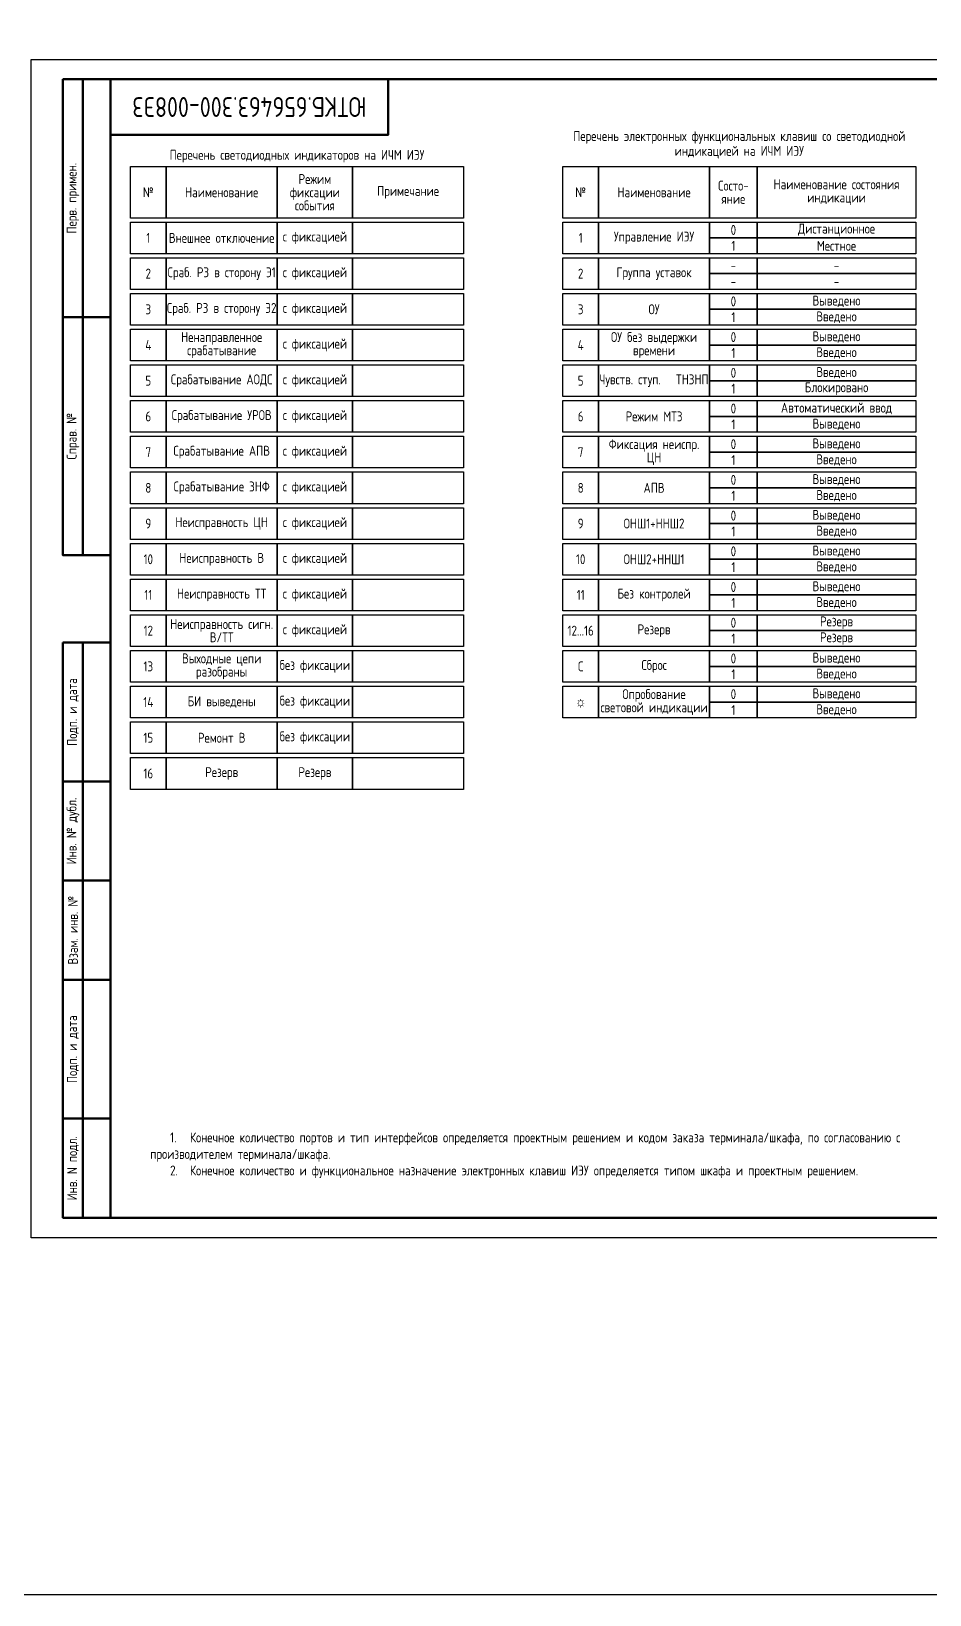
# Model space of a CAD drawing. Header units: millimetres. Extents: x -774 to 2891, y -90 to 618.
# Drawn here: x 0 to 226.5, y -90 to 304.1 of the extents above; entities that cross this region are included whole.
import ezdxf

# ---------------------------------------------------------------- set-up
doc = ezdxf.new("R2010")
doc.units = ezdxf.units.MM
doc.styles.add('Gost_type_A', font='GOST_A.TTF')

# ---------------------------------------------------------------- blocks, each defined once
blk = doc.blocks.new('Штамп угловой верхний')
at = {"lineweight": 50}
blk.add_lwpolyline([(0, 0), (70, 0), (70, -14), (0, -14)], close=True, dxfattribs=at)
blk = doc.blocks.new('Формат_А3')
blk.add_lwpolyline([(-420, 297), (0, 297), (0, 0), (-420, 0)], close=True)
at = {"lineweight": 50}
blk.add_lwpolyline([(-400, 292), (-5, 292), (-5, 5), (-400, 5)], close=True, dxfattribs=at)
blk = doc.blocks.new('Штамп левый верхний')
at = {"lineweight": 50}
for points in [[(-12, 0), (-7, 0), (-7, -60), (-12, -60)], [(-7, 0), (0, 0), (0, -60), (-7, -60)], [(-12, -60), (-7, -60), (-7, -120), (-12, -120)], [(-7, -60), (0, -60), (0, -120), (-7, -120)]]:
    blk.add_lwpolyline(points, close=True, dxfattribs=at)
at = {"char_height": 2.5, "width": 60, "attachment_point": 5, "rotation": 90, "style": 'Gost_type_A'}
for s, insert in [('Перв. примен.', (-9.5, -30)), ('Справ. №', (-9.5, -90))]:
    blk.add_mtext(s, dxfattribs=dict(at, insert=insert))
blk = doc.blocks.new('Штамп левый нижний')
at = {"lineweight": 50}
for points in [[(-12, 145), (-7, 145), (-7, 110), (-12, 110)], [(-7, 145), (0, 145), (0, 110), (-7, 110)], [(-12, 110), (-7, 110), (-7, 85), (-12, 85)], [(-7, 110), (0, 110), (0, 85), (-7, 85)], [(-12, 85), (-7, 85), (-7, 60), (-12, 60)], [(-7, 85), (0, 85), (0, 60), (-7, 60)], [(-12, 60), (-7, 60), (-7, 25), (-12, 25)], [(-7, 60), (0, 60), (0, 25), (-7, 25)], [(-12, 25), (-7, 25), (-7, 0), (-12, 0)], [(-7, 25), (0, 25), (0, 0), (-7, 0)]]:
    blk.add_lwpolyline(points, close=True, dxfattribs=at)
at = {"char_height": 2.5, "attachment_point": 5, "rotation": 90, "style": 'Gost_type_A'}
for s, insert, width in [('Подп. и дата', (-9.5, 127.5), 35), ('Инв. № дубл.', (-9.5, 97.5), 25), ('Взам. инв. №', (-9.5, 72.5), 25), ('Подп. и дата', (-9.5, 42.5), 35), ('Инв. N подл.', (-9.5, 12.5), 25)]:
    blk.add_mtext(s, dxfattribs=dict(at, insert=insert, width=width))

msp = doc.modelspace()

# ---------------------------------------------------------------- linework, layer by layer
for points in [[(-774, 618), (2891, 618), (2891, -90), (-774, -90)], [(25, 270), (34, 270), (34, 257), (25, 257)], [(34, 270), (62, 270), (62, 257), (34, 257)], [(62, 270), (81, 270), (81, 257), (62, 257)], [(81, 270), (109, 270), (109, 257), (81, 257)], [(134, 270), (143, 270), (143, 257), (134, 257)], [(143, 270), (171, 270), (171, 257), (143, 257)], [(171, 270), (183, 270), (183, 257), (171, 257)], [(183, 270), (223, 270), (223, 257), (183, 257)], [(25, 256), (34, 256), (34, 248), (25, 248)], [(34, 256), (62, 256), (62, 248), (34, 248)], [(62, 256), (81, 256), (81, 248), (62, 248)], [(81, 256), (109, 256), (109, 248), (81, 248)], [(134, 256), (143, 256), (143, 248), (134, 248)], [(143, 256), (171, 256), (171, 248), (143, 248)], [(171, 256), (183, 256), (183, 252), (171, 252)], [(183, 256), (223, 256), (223, 252), (183, 252)], [(171, 252), (183, 252), (183, 248), (171, 248)], [(183, 252), (223, 252), (223, 248), (183, 248)], [(25, 247), (34, 247), (34, 239), (25, 239)], [(34, 247), (62, 247), (62, 239), (34, 239)], [(62, 247), (81, 247), (81, 239), (62, 239)], [(81, 247), (109, 247), (109, 239), (81, 239)], [(134, 247), (143, 247), (143, 239), (134, 239)], [(143, 247), (171, 247), (171, 239), (143, 239)], [(171, 247), (183, 247), (183, 243), (171, 243)], [(183, 247), (223, 247), (223, 243), (183, 243)], [(171, 243), (183, 243), (183, 239), (171, 239)], [(183, 243), (223, 243), (223, 239), (183, 239)], [(25, 238), (34, 238), (34, 230), (25, 230)], [(34, 238), (62, 238), (62, 230), (34, 230)], [(62, 238), (81, 238), (81, 230), (62, 230)], [(81, 238), (109, 238), (109, 230), (81, 230)], [(134, 238), (143, 238), (143, 230), (134, 230)], [(143, 238), (171, 238), (171, 230), (143, 230)], [(171, 238), (183, 238), (183, 234), (171, 234)], [(183, 238), (223, 238), (223, 234), (183, 234)], [(171, 234), (183, 234), (183, 230), (171, 230)], [(183, 234), (223, 234), (223, 230), (183, 230)], [(25, 229), (34, 229), (34, 221), (25, 221)], [(34, 229), (62, 229), (62, 221), (34, 221)], [(62, 229), (81, 229), (81, 221), (62, 221)], [(81, 229), (109, 229), (109, 221), (81, 221)], [(134, 229), (143, 229), (143, 221), (134, 221)], [(143, 229), (171, 229), (171, 221), (143, 221)], [(171, 229), (183, 229), (183, 225), (171, 225)], [(183, 229), (223, 229), (223, 225), (183, 225)], [(171, 225), (183, 225), (183, 221), (171, 221)], [(183, 225), (223, 225), (223, 221), (183, 221)], [(25, 220), (34, 220), (34, 212), (25, 212)], [(34, 220), (62, 220), (62, 212), (34, 212)], [(62, 220), (81, 220), (81, 212), (62, 212)], [(81, 220), (109, 220), (109, 212), (81, 212)], [(134, 220), (143, 220), (143, 212), (134, 212)], [(143, 220), (171, 220), (171, 212), (143, 212)], [(171, 220), (183, 220), (183, 216), (171, 216)], [(183, 220), (223, 220), (223, 216), (183, 216)], [(171, 216), (183, 216), (183, 212), (171, 212)], [(183, 216), (223, 216), (223, 212), (183, 212)], [(25, 211), (34, 211), (34, 203), (25, 203)], [(34, 211), (62, 211), (62, 203), (34, 203)], [(62, 211), (81, 211), (81, 203), (62, 203)], [(81, 211), (109, 211), (109, 203), (81, 203)], [(134, 211), (143, 211), (143, 203), (134, 203)], [(143, 211), (171, 211), (171, 203), (143, 203)], [(171, 211), (183, 211), (183, 207), (171, 207)], [(183, 211), (223, 211), (223, 207), (183, 207)], [(171, 207), (183, 207), (183, 203), (171, 203)], [(183, 207), (223, 207), (223, 203), (183, 203)], [(25, 202), (34, 202), (34, 194), (25, 194)], [(34, 202), (62, 202), (62, 194), (34, 194)], [(62, 202), (81, 202), (81, 194), (62, 194)], [(81, 202), (109, 202), (109, 194), (81, 194)], [(134, 202), (143, 202), (143, 194), (134, 194)], [(143, 202), (171, 202), (171, 194), (143, 194)], [(171, 202), (183, 202), (183, 198), (171, 198)], [(183, 202), (223, 202), (223, 198), (183, 198)], [(171, 198), (183, 198), (183, 194), (171, 194)], [(183, 198), (223, 198), (223, 194), (183, 194)], [(25, 193), (34, 193), (34, 185), (25, 185)], [(34, 193), (62, 193), (62, 185), (34, 185)], [(62, 193), (81, 193), (81, 185), (62, 185)], [(81, 193), (109, 193), (109, 185), (81, 185)], [(134, 193), (143, 193), (143, 185), (134, 185)], [(143, 193), (171, 193), (171, 185), (143, 185)], [(171, 193), (183, 193), (183, 189), (171, 189)], [(183, 193), (223, 193), (223, 189), (183, 189)], [(171, 189), (183, 189), (183, 185), (171, 185)], [(183, 189), (223, 189), (223, 185), (183, 185)], [(25, 184), (34, 184), (34, 176), (25, 176)], [(34, 184), (62, 184), (62, 176), (34, 176)], [(62, 184), (81, 184), (81, 176), (62, 176)], [(81, 184), (109, 184), (109, 176), (81, 176)], [(134, 184), (143, 184), (143, 176), (134, 176)], [(143, 184), (171, 184), (171, 176), (143, 176)], [(171, 184), (183, 184), (183, 180), (171, 180)], [(183, 184), (223, 184), (223, 180), (183, 180)], [(171, 180), (183, 180), (183, 176), (171, 176)], [(183, 180), (223, 180), (223, 176), (183, 176)], [(25, 175), (34, 175), (34, 167), (25, 167)], [(34, 175), (62, 175), (62, 167), (34, 167)], [(62, 175), (81, 175), (81, 167), (62, 167)], [(81, 175), (109, 175), (109, 167), (81, 167)], [(134, 175), (143, 175), (143, 167), (134, 167)], [(143, 175), (171, 175), (171, 167), (143, 167)], [(171, 175), (183, 175), (183, 171), (171, 171)], [(183, 175), (223, 175), (223, 171), (183, 171)], [(171, 171), (183, 171), (183, 167), (171, 167)], [(183, 171), (223, 171), (223, 167), (183, 167)], [(25, 166), (34, 166), (34, 158), (25, 158)], [(34, 166), (62, 166), (62, 158), (34, 158)], [(62, 166), (81, 166), (81, 158), (62, 158)], [(81, 166), (109, 166), (109, 158), (81, 158)], [(134, 166), (143, 166), (143, 158), (134, 158)], [(143, 166), (171, 166), (171, 158), (143, 158)], [(171, 166), (183, 166), (183, 162), (171, 162)], [(183, 166), (223, 166), (223, 162), (183, 162)], [(171, 162), (183, 162), (183, 158), (171, 158)], [(183, 162), (223, 162), (223, 158), (183, 158)], [(25, 157), (34, 157), (34, 149), (25, 149)], [(34, 157), (62, 157), (62, 149), (34, 149)], [(62, 157), (81, 157), (81, 149), (62, 149)], [(81, 157), (109, 157), (109, 149), (81, 149)], [(134, 157), (143, 157), (143, 149), (134, 149)], [(143, 157), (171, 157), (171, 149), (143, 149)], [(171, 157), (183, 157), (183, 153), (171, 153)], [(183, 157), (223, 157), (223, 153), (183, 153)], [(171, 153), (183, 153), (183, 149), (171, 149)], [(183, 153), (223, 153), (223, 149), (183, 149)], [(25, 148), (34, 148), (34, 140), (25, 140)], [(34, 148), (62, 148), (62, 140), (34, 140)], [(62, 148), (81, 148), (81, 140), (62, 140)], [(81, 148), (109, 148), (109, 140), (81, 140)], [(134, 148), (143, 148), (143, 140), (134, 140)], [(143, 148), (171, 148), (171, 140), (143, 140)], [(171, 148), (183, 148), (183, 144), (171, 144)], [(183, 148), (223, 148), (223, 144), (183, 144)], [(171, 144), (183, 144), (183, 140), (171, 140)], [(183, 144), (223, 144), (223, 140), (183, 140)], [(25, 139), (34, 139), (34, 131), (25, 131)], [(34, 139), (62, 139), (62, 131), (34, 131)], [(62, 139), (81, 139), (81, 131), (62, 131)], [(81, 139), (109, 139), (109, 131), (81, 131)], [(134, 139), (143, 139), (143, 131), (134, 131)], [(143, 139), (171, 139), (171, 131), (143, 131)], [(171, 139), (183, 139), (183, 135), (171, 135)], [(183, 139), (223, 139), (223, 135), (183, 135)], [(171, 135), (183, 135), (183, 131), (171, 131)], [(183, 135), (223, 135), (223, 131), (183, 131)], [(25, 130), (34, 130), (34, 122), (25, 122)], [(34, 130), (62, 130), (62, 122), (34, 122)], [(62, 130), (81, 130), (81, 122), (62, 122)], [(81, 130), (109, 130), (109, 122), (81, 122)], [(25, 121), (34, 121), (34, 113), (25, 113)], [(34, 121), (62, 121), (62, 113), (34, 113)], [(62, 121), (81, 121), (81, 113), (62, 113)], [(81, 121), (109, 121), (109, 113), (81, 113)]]:
    msp.add_lwpolyline(points, close=True)

# ---------------------------------------------------------------- block references
for name, p in [('Формат_А3', (420, 0)), ('Штамп левый верхний', (20, 292)), ('Штамп угловой верхний', (20, 292)), ('Штамп левый нижний', (20, 5))]:
    msp.add_blockref(name, p)

# ---------------------------------------------------------------- texts
at = {"insert": (55, 285), "char_height": 5, "width": 70, "attachment_point": 5, "rotation": 180, "style": 'Gost_type_A'}
msp.add_mtext('ЮТКБ.656463.300-008Э3', dxfattribs=at)
at = {"char_height": 2.5, "style": 'Gost_type_A'}
for s, insert, width, attachment_point, line_spacing_factor in [('Перечень электронных функциональных клавиш со светодиодной индикацией на ИЧМ ИЭУ', (178.5, 272), 89, 8, 0.9), ('Перечень светодиодных индикаторов на ИЧМ ИЭУ', (67, 271), 84, 8, 0.9), ('Режим\\Pфиксации события', (71.5, 263.5), 19, 5, 0.8), ('№ ', (29.5, 263.5), 9, 5, 0.8), ('Наименование ', (48, 263.5), 28, 5, 0.8), ('Примечание', (95, 263.5), 28, 5, 0.8), ('№ ', (138.5, 263.5), 9, 5, 0.8), ('Наименование ', (157, 263.5), 28, 5, 0.8), ('Состо- яние', (177, 263.5), 12, 5, 0.8), ('Наименование состояния индикации', (203, 263.5), 40, 5, 0.8), ('1', (29.5, 252), 9, 5, 0.8), ('Внешнее отключение ', (48, 252), 28, 5, 0.8), ('с фиксацией', (71.5, 252), 19, 5, 0.8), ('1', (138.5, 252), 9, 5, 0.8), ('Управление ИЭУ', (157, 252), 28, 5, 0.8), ('0', (177, 254), 12, 5, 0.8), ('Дистанционное', (203, 254), 40, 5, 0.8), ('1', (177, 250), 12, 5, 0.8), ('Местное', (203, 250), 40, 5, 0.8), ('Сраб. РЗ в сторону Э1 ', (48, 243), 28, 5, 0.8), ('с фиксацией', (71.5, 243), 19, 5, 0.8), ('Группа уставок', (157, 243), 28, 5, 0.8), ('2', (29.5, 243), 9, 5, 0.8), ('2', (138.5, 243), 9, 5, 0.8), ('0', (177, 236), 12, 5, 0.8), ('Выведено', (203, 236), 40, 5, 0.8), ('3', (29.5, 234), 9, 5, 0.8), ('Сраб. РЗ в сторону Э2', (48, 234), 28, 5, 0.8), ('с фиксацией', (71.5, 234), 19, 5, 0.8), ('3', (138.5, 234), 9, 5, 0.8), ('ОУ', (157, 234), 28, 5, 0.8), ('1', (177, 232), 12, 5, 0.8), ('Введено', (203, 232), 40, 5, 0.8), ('4', (29.5, 225), 9, 5, 0.8), ('Ненаправленное срабатывание ', (48, 225), 28, 5, 0.8), ('с фиксацией', (71.5, 225), 19, 5, 0.8), ('4', (138.5, 225), 9, 5, 0.8), ('ОУ без выдержки времени ', (157, 225), 28, 5, 0.8), ('0', (177, 227), 12, 5, 0.8), ('Выведено', (203, 227), 40, 5, 0.8), ('1', (177, 223), 12, 5, 0.8), ('Введено', (203, 223), 40, 5, 0.8), ('5', (29.5, 216), 9, 5, 0.8), ('Срабатывание АОДС ', (48, 216), 28, 5, 0.8), ('с фиксацией', (71.5, 216), 19, 5, 0.8), ('5', (138.5, 216), 9, 5, 0.8), ('Чувств. ступ.   ТНЗНП ', (157, 216), 28, 5, 0.8), ('0', (177, 218), 12, 5, 0.8), ('Введено', (203, 218), 40, 5, 0.8), ('1', (177, 214), 12, 5, 0.8), ('Блокировано', (203, 214), 40, 5, 0.8), ('0', (177, 209), 12, 5, 0.8), ('Автоматический ввод ', (203, 209), 40, 5, 0.8), ('6', (29.5, 207), 9, 5, 0.8), ('Срабатывание УРОВ ', (48, 207), 28, 5, 0.8), ('с фиксацией', (71.5, 207), 19, 5, 0.8), ('6', (138.5, 207), 9, 5, 0.8), ('Режим МТЗ ', (157, 207), 28, 5, 0.8), ('1', (177, 205), 12, 5, 0.8), ('Выведено ', (203, 205), 40, 5, 0.8), ('Фиксация неиспр. ЦН ', (157, 198), 26, 5, 0.8), ('0', (177, 200), 12, 5, 0.8), ('Выведено', (203, 200), 40, 5, 0.8), ('7', (29.5, 198), 9, 5, 0.8), ('Срабатывание АПВ ', (48, 198), 28, 5, 0.8), ('с фиксацией', (71.5, 198), 19, 5, 0.8), ('7', (138.5, 198), 9, 5, 0.8), ('1', (177, 196), 12, 5, 0.8), ('Введено', (203, 196), 40, 5, 0.8), ('8', (29.5, 189), 9, 5, 0.8), ('Срабатывание ЗНФ ', (48, 189), 28, 5, 0.8), ('с фиксацией', (71.5, 189), 19, 5, 0.8), ('8', (138.5, 189), 9, 5, 0.8), ('АПВ ', (157, 189), 28, 5, 0.8), ('0', (177, 191), 12, 5, 0.8), ('Выведено', (203, 191), 40, 5, 0.8), ('1', (177, 187), 12, 5, 0.8), ('Введено', (203, 187), 40, 5, 0.8), ('Неисправность ЦН ', (48, 180), 28, 5, 0.8), ('с фиксацией', (71.5, 180), 19, 5, 0.8), ('0', (177, 182), 12, 5, 0.8), ('Выведено', (203, 182), 40, 5, 0.8), ('9', (29.5, 180), 9, 5, 0.8), ('9', (138.5, 180), 9, 5, 0.8), ('ОНШ1+ННШ2 ', (157, 180), 28, 5, 0.8), ('1', (177, 178), 12, 5, 0.8), ('Введено', (203, 178), 40, 5, 0.8), ('0', (177, 173), 12, 5, 0.8), ('Выведено', (203, 173), 40, 5, 0.8), ('10', (29.5, 171), 9, 5, 0.8), ('Неисправность В', (48, 171), 26, 5, 0.8), ('с фиксацией', (71.5, 171), 19, 5, 0.8), ('10', (138.5, 171), 9, 5, 0.8), ('ОНШ2+ННШ1 ', (157, 171), 28, 5, 0.8), ('1', (177, 169), 12, 5, 0.8), ('Введено', (203, 169), 40, 5, 0.8), ('11', (29.5, 162), 9, 5, 0.8), ('Неисправность ТТ ', (48, 162), 26, 5, 0.8), ('с фиксацией', (71.5, 162), 19, 5, 0.8), ('11', (138.5, 162), 9, 5, 0.8), ('Без контролей ', (157, 162), 28, 5, 0.8), ('0', (177, 164), 12, 5, 0.8), ('Выведено', (203, 164), 40, 5, 0.8), ('1', (177, 160), 12, 5, 0.8), ('Введено', (203, 160), 40, 5, 0.8), ('12', (29.5, 153), 9, 5, 0.8), ('Неисправность сигн. В/ТТ ', (48, 153), 26, 5, 0.8), ('с фиксацией', (71.5, 153), 19, 5, 0.8), ('12...16', (138.5, 153), 9, 5, 0.8), ('Резерв', (157, 153), 28, 5, 0.8), ('0', (177, 155), 12, 5, 0.8), ('Резерв', (203, 155), 40, 5, 0.8), ('1', (177, 151), 12, 5, 0.8), ('Резерв', (203, 151), 40, 5, 0.8), ('Выходные цепи разобраны ', (48, 144), 26, 5, 0.8), ('0', (177, 146), 12, 5, 0.8), ('Выведено', (203, 146), 40, 5, 0.8), ('13', (29.5, 144), 9, 5, 0.8), ('без фиксации', (71.5, 144), 19, 5, 0.8), ('C', (138.5, 144), 9, 5, 0.8), ('Сброс', (157, 144), 28, 5, 0.8), ('1', (177, 142), 12, 5, 0.8), ('Введено', (203, 142), 40, 5, 0.8), ('Опробование световой индикации', (157, 135), 28, 5, 0.8), ('0', (177, 137), 12, 5, 0.8), ('Выведено', (203, 137), 40, 5, 0.8), ('14', (29.5, 135), 9, 5, 0.8), ('БИ выведены ', (48, 135), 26, 5, 0.8), ('без фиксации', (71.5, 135), 19, 5, 0.8), ('☼', (138.5, 135), 9, 5, 0.8), ('1', (177, 133), 12, 5, 0.8), ('Введено', (203, 133), 40, 5, 0.8), ('15', (29.5, 126), 9, 5, 0.8), ('Ремонт В ', (48, 126), 26, 5, 0.8), ('без фиксации', (71.5, 126), 19, 5, 0.8), ('16', (29.5, 117), 9, 5, 0.8), ('Резерв', (48, 117), 28, 5, 0.8), ('Резерв', (71.5, 117), 19, 5, 0.8)]:
    msp.add_mtext(s, dxfattribs=dict(at, insert=insert, width=width, attachment_point=attachment_point, line_spacing_factor=line_spacing_factor))
at = {"color": 30, "true_color": 0xf26722, "char_height": 2.5, "attachment_point": 5, "line_spacing_factor": 0.8, "style": 'Gost_type_A'}
for insert, width in [((177, 245), 12), ((203, 245), 40), ((177, 241), 12), ((203, 241), 40)]:
    msp.add_mtext('-', dxfattribs=dict(at, insert=insert, width=width))
at = {"insert": (30, 15), "char_height": 2.5, "width": 190, "attachment_point": 7, "style": 'Gost_type_A'}
msp.add_mtext('\\A1;\\P\\P\\pxi2,t4;1.^IКонечное количество портов и тип интерфейсов определяется проектным решением и кодом заказа терминала/шкафа, по согласованию с производителем терминала/шкафа.\\P2.^IКонечное количество и функциональное назначение электронных клавиш ИЭУ определяется типом шкафа и проектным решением.', dxfattribs=at)

doc.saveas('drawing.dxf')
